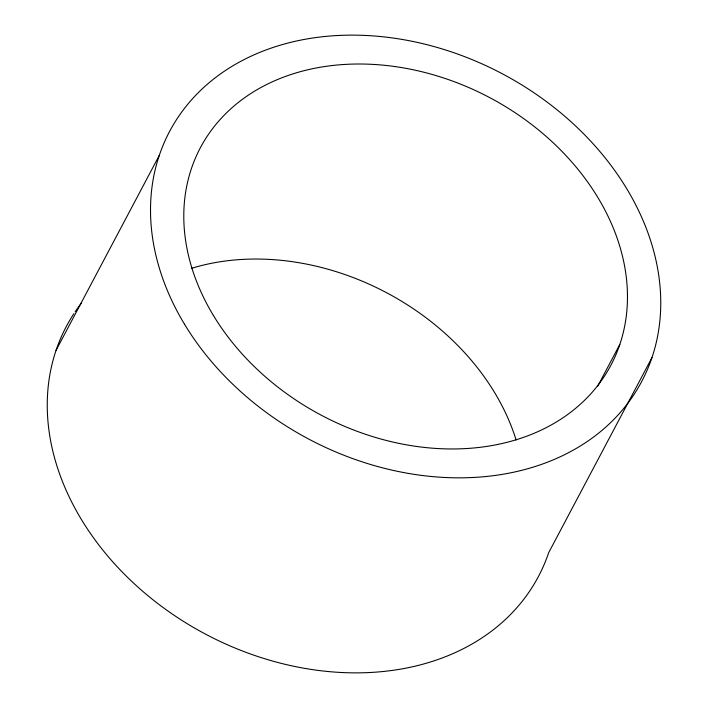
<?xml version="1.0" encoding="UTF-8"?>
<svg xmlns="http://www.w3.org/2000/svg" width="708" height="708" viewBox="0 0 708 708"><rect width="100%" height="100%" fill="white"/><g stroke="black" fill="none" stroke-linecap="round" stroke-linejoin="round"><path stroke-width="1.06" d="M56.029 350.407L159.3 155.371M597.632 386.338L619.836 344.407M651.971 357.593L548.7 552.629A267.12 206.709 27.9 0 1 211.975 637.466A267.12 206.709 27.9 0 1 73.897 313.653M191.718 268.27A232.277 179.743 27.9 0 1 516.114 440.013M75.128 311.803A267.12 206.709 27.9 0 1 81.606 302.882M184.514 324.22A267.12 206.709 27.9 0 0 626.394 405.118A267.12 206.709 27.9 0 0 405.994 40.117A267.12 206.709 27.9 0 0 184.514 324.22M213.356 315.387A232.277 179.743 27.9 0 0 597.596 385.727A232.277 179.743 27.9 0 0 405.941 68.34A232.277 179.743 27.9 0 0 213.356 315.387"/></g></svg>
